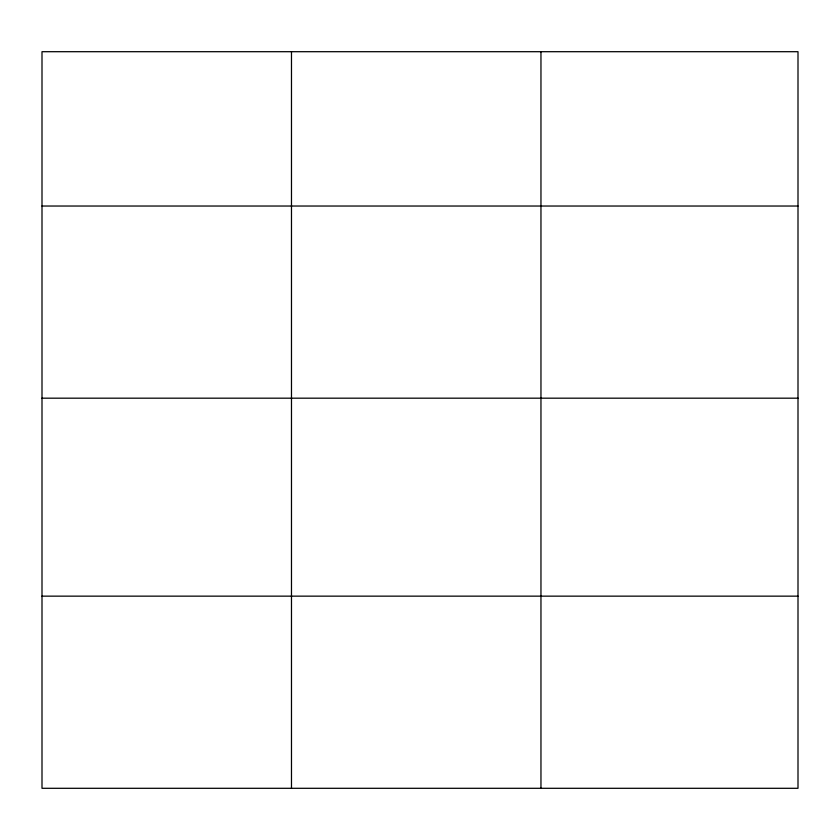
<?xml version="1.0" encoding="UTF-8"?>
<svg xmlns="http://www.w3.org/2000/svg" width="840" height="840" viewBox="0 0 840 840"><rect width="100%" height="100%" fill="white"/><g stroke="black" fill="none" stroke-linecap="round" stroke-linejoin="round"><path stroke-width="1.26" d="M798 398.181L798 51.702L42 51.702L42 788.298L798 788.298L798 398.181L42 398.181M42 206.031L798 206.031M42 596.148L798 596.148M540.96 51.702L540.96 788.298M291.48 51.702L291.48 788.298"/></g></svg>
